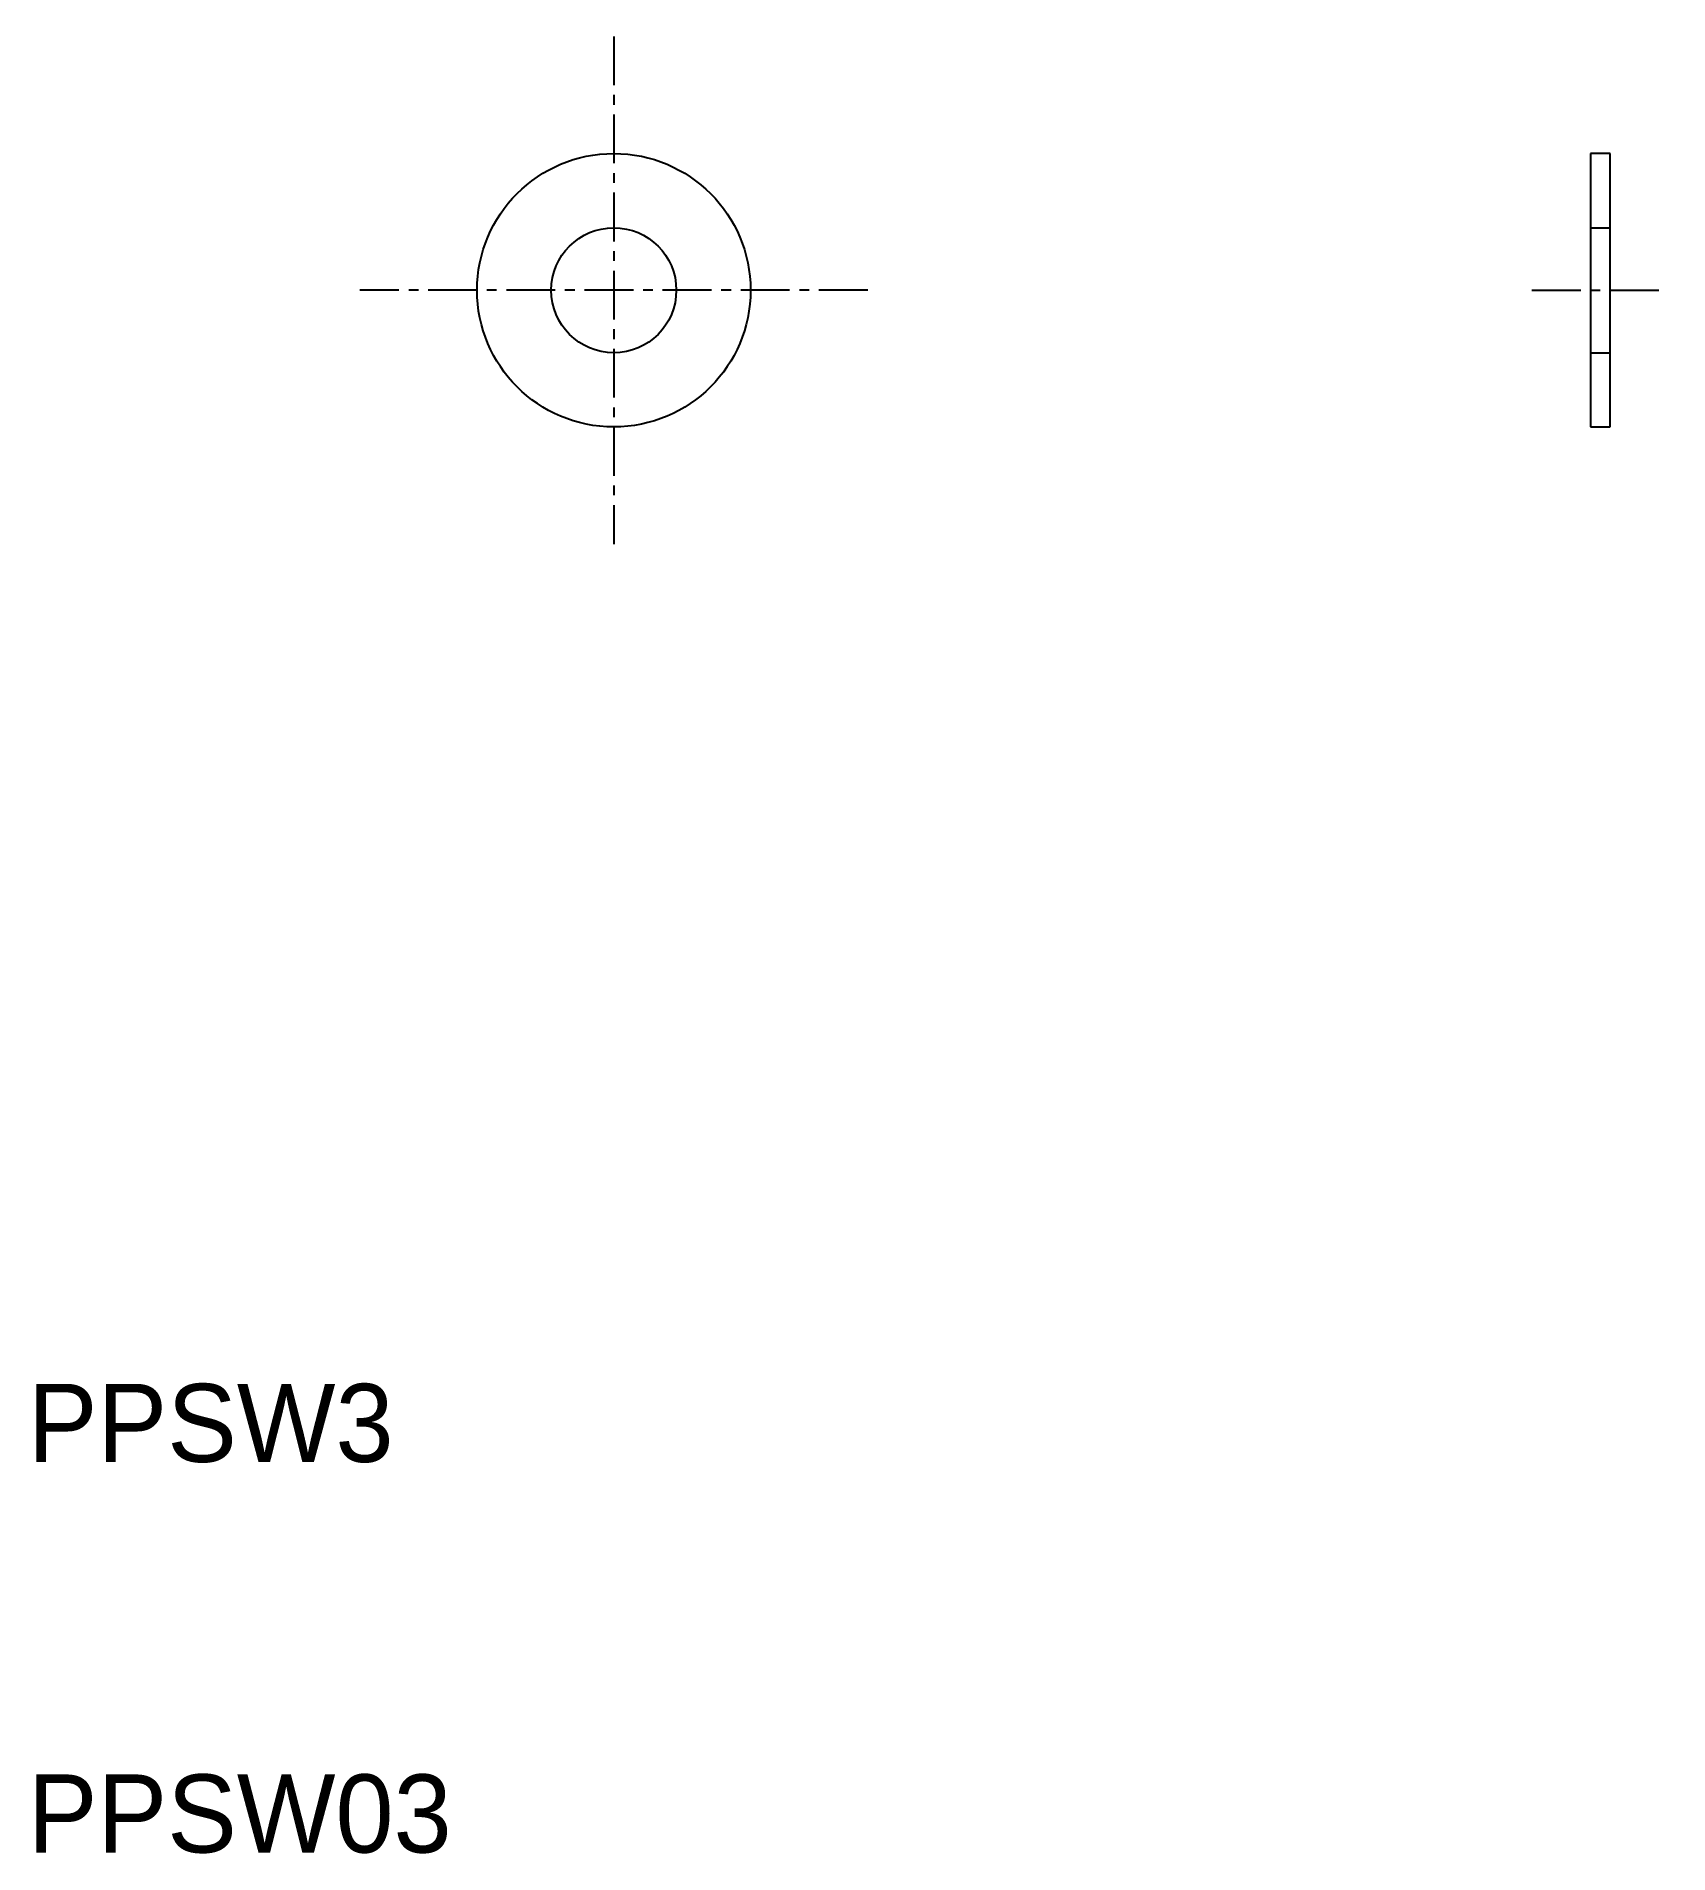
# Model space of a CAD drawing. Extents: x 10.2 to 52, y 10 to 56.5.
import ezdxf

# ---------------------------------------------------------------- set-up
doc = ezdxf.new("R2010")
doc.units = 0
doc.linetypes.add('CENTER', pattern=[2, 1.25, -0.25, 0.25, -0.25])
doc.linetypes.add('DASHED', pattern=[0.75, 0.5, -0.25])
doc.layers.get('0').update_dxf_attribs({"linetype": 'CONTINUOUS'})
doc.layers.add('CENTER', color=1, linetype='CENTER')

msp = doc.modelspace()

# ---------------------------------------------------------------- linework, layer by layer
at = {"color": 7, "linetype": 'CONTINUOUS'}
for p, q in [((50, 53.5), (50, 46.5)), ((50.5, 53.5), (50, 53.5)), ((50.5, 46.5), (50.5, 53.5)), ((50, 46.5), (50.5, 46.5))]:
    msp.add_line(p, q, dxfattribs=at)
at = {"color": 3, "linetype": 'DASHED'}
for p, q in [((50, 51.6), (50.5, 51.6)), ((50, 48.4), (50.5, 48.4))]:
    msp.add_line(p, q, dxfattribs=at)
at = {"color": 7, "linetype": 'CONTINUOUS'}
for radius in [3.5, 1.6]:
    msp.add_circle((25, 50), radius, dxfattribs=at)
at = {"layer": 'CENTER', "color": 1, "linetype": 'CENTER'}
for p, q in [((25, 56.5), (25, 43.5)), ((31.5, 50), (18.5, 50)), ((48.5, 50), (52, 50))]:
    msp.add_line(p, q, dxfattribs=at)

# ---------------------------------------------------------------- texts
at = {"color": 7, "linetype": 'CONTINUOUS'}
for s, p in [('PPSW3', (10, 20)), ('PPSW03', (10, 10))]:
    msp.add_text(s, height=2, dxfattribs=at).set_placement(p)

doc.saveas('drawing.dxf')
